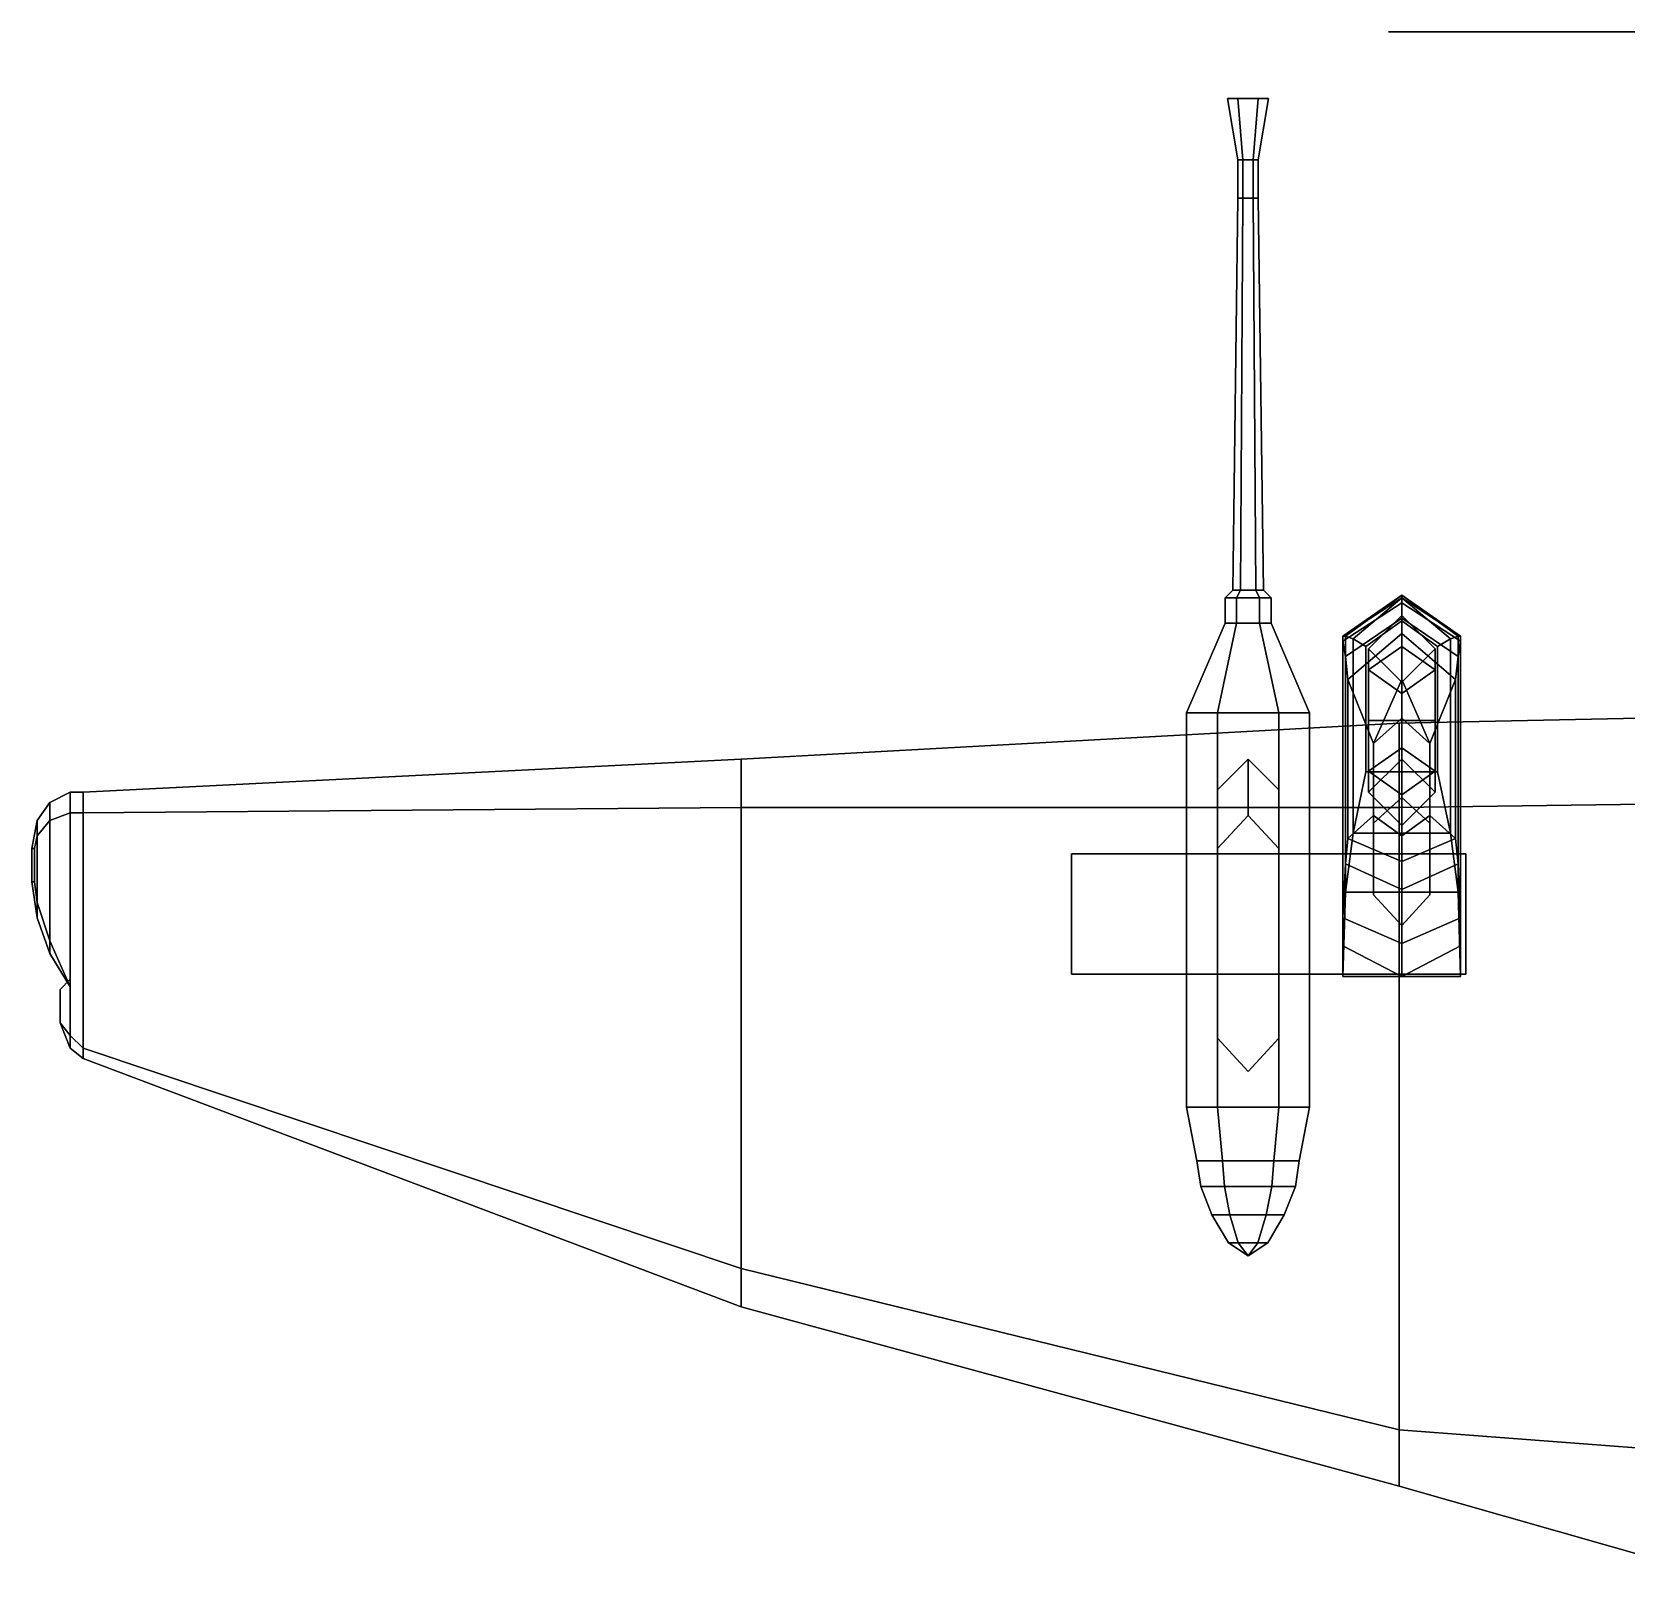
# Model space of a CAD drawing. Header units: millimetres. Extents: x -6.8 to 6.8, y -5.7 to 7.9.
# Drawn here: x -6.78 to -0.55, y -0.95 to 5.14 of the extents above; entities that cross this region are included whole.
import ezdxf

# ---------------------------------------------------------------- set-up
doc = ezdxf.new("R2010")
doc.units = ezdxf.units.MM
for name, color, linetype in [('gun', 1, 'Continuous'), ('propeller', 1, 'Continuous'), ('wheels', 2, 'Continuous'), ('wing1', 5, 'Continuous')]:
    doc.layers.add(name, color=color, linetype=linetype)

msp = doc.modelspace()

# ---------------------------------------------------------------- linework, layer by layer
at = {"layer": 'gun'}
for points in [[(-2.07, 4.64, 1.08), (-2.05, 4.64, 1.1146), (-2.07, 4.88, 1.1493), (-2.11, 4.88, 1.08)], [(-2.05, 4.64, 1.0454), (-2.07, 4.64, 1.08), (-2.11, 4.88, 1.08), (-2.07, 4.88, 1.0107)], [(-2.07, 4.88, 1.1493), (-1.99, 4.88, 1.1493), (-1.95, 4.88, 1.08), (-2.11, 4.88, 1.08)], [(-2.11, 4.88, 1.08), (-1.95, 4.88, 1.08), (-1.99, 4.88, 1.0107), (-2.07, 4.88, 1.0107)], [(-2.05, 4.64, 1.1146), (-2.01, 4.64, 1.1146), (-1.99, 4.88, 1.1493), (-2.07, 4.88, 1.1493)], [(-2.01, 4.64, 1.0454), (-2.05, 4.64, 1.0454), (-2.07, 4.88, 1.0107), (-1.99, 4.88, 1.0107)], [(-2.01, 4.64, 1.1146), (-1.99, 4.64, 1.08), (-1.95, 4.88, 1.08), (-1.99, 4.88, 1.1493)], [(-1.99, 4.64, 1.08), (-2.01, 4.64, 1.0454), (-1.99, 4.88, 1.0107), (-1.95, 4.88, 1.08)], [(-2.07, 4.49, 1.08), (-2.05, 4.49, 1.1146), (-2.05, 4.64, 1.1146), (-2.07, 4.64, 1.08)], [(-2.05, 4.49, 1.0454), (-2.07, 4.49, 1.08), (-2.07, 4.64, 1.08), (-2.05, 4.64, 1.0454)], [(-2.05, 4.49, 1.1146), (-2.01, 4.49, 1.1146), (-2.01, 4.64, 1.1146), (-2.05, 4.64, 1.1146)], [(-2.01, 4.49, 1.0454), (-2.05, 4.49, 1.0454), (-2.05, 4.64, 1.0454), (-2.01, 4.64, 1.0454)], [(-2.01, 4.49, 1.1146), (-1.99, 4.49, 1.08), (-1.99, 4.64, 1.08), (-2.01, 4.64, 1.1146)], [(-1.99, 4.49, 1.08), (-2.01, 4.49, 1.0454), (-2.01, 4.64, 1.0454), (-1.99, 4.64, 1.08)], [(-2.09, 2.96, 1.08), (-2.06, 2.96, 1.132), (-2.05, 4.49, 1.1146), (-2.07, 4.49, 1.08)], [(-2.06, 2.96, 1.028), (-2.09, 2.96, 1.08), (-2.07, 4.49, 1.08), (-2.05, 4.49, 1.0454)], [(-2.06, 2.96, 1.132), (-2, 2.96, 1.132), (-2.01, 4.49, 1.1146), (-2.05, 4.49, 1.1146)], [(-2, 2.96, 1.028), (-2.06, 2.96, 1.028), (-2.05, 4.49, 1.0454), (-2.01, 4.49, 1.0454)], [(-2, 2.96, 1.132), (-1.97, 2.96, 1.08), (-1.99, 4.49, 1.08), (-2.01, 4.49, 1.1146)], [(-1.97, 2.96, 1.08), (-2, 2.96, 1.028), (-2.01, 4.49, 1.0454), (-1.99, 4.49, 1.08)]]:
    msp.add_3dface(points, dxfattribs=at)
at = {"layer": 'propeller'}
for points in [[(-1.4822, 5.14, 3.1427), (-1.427, 5.14, 3.0184), (-1.327, 5.14, 3.1916), (-1.4422, 5.14, 3.212)], [(-1.427, 5.14, 3.0184), (-1.2911, 5.14, 2.8938), (-1.1561, 5.14, 3.1276), (-1.327, 5.14, 3.1916)], [(-1.2911, 5.14, 2.8938), (-1.1156, 5.14, 2.7578), (-0.9606, 5.14, 3.0262), (-1.1561, 5.14, 3.1276)], [(-1.1156, 5.14, 2.7578), (-0.7865, 5.14, 2.5678), (-0.6315, 5.14, 2.8362), (-0.9606, 5.14, 3.0262)], [(-0.7865, 5.14, 2.5678), (-0.4757, 5.14, 2.4461), (-0.3607, 5.14, 2.6453), (-0.6315, 5.14, 2.8362)]]:
    msp.add_3dface(points, dxfattribs=at)
at = {"layer": 'wheels'}
for points in [[(-1.56, 2.73, 0.41), (-1.43, 2.86, 0.41), (-1.43, 2.7399, 0.1201), (-1.56, 2.648, 0.212)], [(-1.56, 2.648, 0.608), (-1.43, 2.7399, 0.6999), (-1.43, 2.86, 0.41), (-1.56, 2.73, 0.41)], [(-1.43, 2.86, 0.41), (-1.3, 2.73, 0.41), (-1.3, 2.648, 0.212), (-1.43, 2.7399, 0.1201)], [(-1.43, 2.7399, 0.6999), (-1.3, 2.648, 0.608), (-1.3, 2.73, 0.41), (-1.43, 2.86, 0.41)], [(-1.56, 2.648, 0.212), (-1.43, 2.7399, 0.1201), (-1.43, 2.45), (-1.56, 2.45, 0.13)], [(-1.56, 2.45, 0.69), (-1.43, 2.45, 0.82), (-1.43, 2.7399, 0.6999), (-1.56, 2.648, 0.608)], [(-1.43, 2.7399, 0.1201), (-1.3, 2.648, 0.212), (-1.3, 2.45, 0.13), (-1.43, 2.45)], [(-1.43, 2.45, 0.82), (-1.3, 2.45, 0.69), (-1.3, 2.648, 0.608), (-1.43, 2.7399, 0.6999)], [(-1.43, 2.6, 0.41), (-1.56, 2.73, 0.41), (-1.56, 2.648, 0.212), (-1.43, 2.5561, 0.3039)], [(-1.43, 2.5561, 0.5161), (-1.56, 2.648, 0.608), (-1.56, 2.73, 0.41), (-1.43, 2.6, 0.41)], [(-1.3, 2.73, 0.41), (-1.43, 2.6, 0.41), (-1.43, 2.5561, 0.3039), (-1.3, 2.648, 0.212)], [(-1.3, 2.648, 0.608), (-1.43, 2.5561, 0.5161), (-1.43, 2.6, 0.41), (-1.3, 2.73, 0.41)], [(-1.43, 2.5561, 0.3039), (-1.56, 2.648, 0.212), (-1.56, 2.45, 0.13), (-1.43, 2.45, 0.26)], [(-1.43, 2.45, 0.56), (-1.56, 2.45, 0.69), (-1.56, 2.648, 0.608), (-1.43, 2.5561, 0.5161)], [(-1.3, 2.648, 0.212), (-1.43, 2.5561, 0.3039), (-1.43, 2.45, 0.26), (-1.3, 2.45, 0.13)], [(-1.3, 2.45, 0.69), (-1.43, 2.45, 0.56), (-1.43, 2.5561, 0.5161), (-1.3, 2.648, 0.608)], [(-1.43, 2.45, 0.26), (-1.56, 2.45, 0.13), (-1.56, 2.252, 0.212), (-1.43, 2.3439, 0.3039)], [(-1.56, 2.45, 0.13), (-1.43, 2.45), (-1.43, 2.1601, 0.1201), (-1.56, 2.252, 0.212)], [(-1.43, 2.3439, 0.5161), (-1.56, 2.252, 0.608), (-1.56, 2.45, 0.69), (-1.43, 2.45, 0.56)], [(-1.56, 2.252, 0.608), (-1.43, 2.1601, 0.6999), (-1.43, 2.45, 0.82), (-1.56, 2.45, 0.69)], [(-1.3, 2.45, 0.13), (-1.43, 2.45, 0.26), (-1.43, 2.3439, 0.3039), (-1.3, 2.252, 0.212)], [(-1.43, 2.45), (-1.3, 2.45, 0.13), (-1.3, 2.252, 0.212), (-1.43, 2.1601, 0.1201)], [(-1.3, 2.252, 0.608), (-1.43, 2.3439, 0.5161), (-1.43, 2.45, 0.56), (-1.3, 2.45, 0.69)], [(-1.43, 2.1601, 0.6999), (-1.3, 2.252, 0.608), (-1.3, 2.45, 0.69), (-1.43, 2.45, 0.82)], [(-1.43, 2.3439, 0.3039), (-1.56, 2.252, 0.212), (-1.56, 2.17, 0.41), (-1.43, 2.3, 0.41)], [(-1.43, 2.3, 0.41), (-1.56, 2.17, 0.41), (-1.56, 2.252, 0.608), (-1.43, 2.3439, 0.5161)], [(-1.3, 2.252, 0.212), (-1.43, 2.3439, 0.3039), (-1.43, 2.3, 0.41), (-1.3, 2.17, 0.41)], [(-1.3, 2.17, 0.41), (-1.43, 2.3, 0.41), (-1.43, 2.3439, 0.5161), (-1.3, 2.252, 0.608)], [(-1.56, 2.252, 0.212), (-1.43, 2.1601, 0.1201), (-1.43, 2.04, 0.41), (-1.56, 2.17, 0.41)], [(-1.56, 2.17, 0.41), (-1.43, 2.04, 0.41), (-1.43, 2.1601, 0.6999), (-1.56, 2.252, 0.608)], [(-1.43, 2.1601, 0.1201), (-1.3, 2.252, 0.212), (-1.3, 2.17, 0.41), (-1.43, 2.04, 0.41)], [(-1.43, 2.04, 0.41), (-1.3, 2.17, 0.41), (-1.3, 2.252, 0.608), (-1.43, 2.1601, 0.6999)]]:
    msp.add_3dface(points, dxfattribs=at)
at = {"layer": 'wing1'}
for points in [[(-2.12, 2.93, 1.08), (-2.075, 2.93, 1.1579), (-2.06, 2.96, 1.132), (-2.09, 2.96, 1.08)], [(-2.075, 2.93, 1.0021), (-2.12, 2.93, 1.08), (-2.09, 2.96, 1.08), (-2.06, 2.96, 1.028)], [(-2.12, 2.83, 1.08), (-2.075, 2.83, 1.1579), (-2.075, 2.93, 1.1579), (-2.12, 2.93, 1.08)], [(-2.075, 2.83, 1.0021), (-2.12, 2.83, 1.08), (-2.12, 2.93, 1.08), (-2.075, 2.93, 1.0021)], [(-2.075, 2.93, 1.1579), (-1.985, 2.93, 1.1579), (-2, 2.96, 1.132), (-2.06, 2.96, 1.132)], [(-1.985, 2.93, 1.0021), (-2.075, 2.93, 1.0021), (-2.06, 2.96, 1.028), (-2, 2.96, 1.028)], [(-2.075, 2.83, 1.1579), (-1.985, 2.83, 1.1579), (-1.985, 2.93, 1.1579), (-2.075, 2.93, 1.1579)], [(-1.985, 2.83, 1.0021), (-2.075, 2.83, 1.0021), (-2.075, 2.93, 1.0021), (-1.985, 2.93, 1.0021)], [(-1.985, 2.93, 1.1579), (-1.94, 2.93, 1.08), (-1.97, 2.96, 1.08), (-2, 2.96, 1.132)], [(-1.94, 2.93, 1.08), (-1.985, 2.93, 1.0021), (-2, 2.96, 1.028), (-1.97, 2.96, 1.08)], [(-1.985, 2.83, 1.1579), (-1.94, 2.83, 1.08), (-1.94, 2.93, 1.08), (-1.985, 2.93, 1.1579)], [(-1.94, 2.83, 1.08), (-1.985, 2.83, 1.0021), (-1.985, 2.93, 1.0021), (-1.94, 2.93, 1.08)], [(-1.43, 2.94, 0.53), (-1.43, 2.94, 0.43), (-1.65, 2.78, 0.43), (-1.66, 2.78, 0.53)], [(-1.43, 2.93, 0.57), (-1.43, 2.94, 0.53), (-1.66, 2.78, 0.53), (-1.66, 2.78, 0.57)], [(-1.43, 2.91, 0.64), (-1.43, 2.93, 0.57), (-1.66, 2.78, 0.57), (-1.66, 2.76, 0.64)], [(-1.43, 2.94, 0.43), (-1.43, 2.93, 0.37), (-1.62, 2.77, 0.37), (-1.65, 2.78, 0.43)], [(-1.43, 2.93, 0.37), (-1.43, 2.84, 0.3), (-1.57, 2.74, 0.3), (-1.62, 2.77, 0.37)], [(-1.2, 2.78, 0.57), (-1.2, 2.78, 0.53), (-1.43, 2.94, 0.53), (-1.43, 2.93, 0.57)], [(-1.2, 2.78, 0.53), (-1.21, 2.78, 0.43), (-1.43, 2.94, 0.43), (-1.43, 2.94, 0.53)], [(-1.21, 2.78, 0.43), (-1.24, 2.77, 0.37), (-1.43, 2.93, 0.37), (-1.43, 2.94, 0.43)], [(-1.2, 2.76, 0.64), (-1.2, 2.78, 0.57), (-1.43, 2.93, 0.57), (-1.43, 2.91, 0.64)], [(-1.24, 2.77, 0.37), (-1.29, 2.74, 0.3), (-1.43, 2.84, 0.3), (-1.43, 2.93, 0.37)], [(-1.43, 2.85, 0.74), (-1.43, 2.91, 0.64), (-1.66, 2.76, 0.64), (-1.65, 2.7, 0.74)], [(-1.21, 2.7, 0.74), (-1.2, 2.76, 0.64), (-1.43, 2.91, 0.64), (-1.43, 2.85, 0.74)], [(-2.27, 2.48, 1.08), (-2.15, 2.48, 1.2878), (-2.075, 2.83, 1.1579), (-2.12, 2.83, 1.08)], [(-2.15, 2.48, 0.8722), (-2.27, 2.48, 1.08), (-2.12, 2.83, 1.08), (-2.075, 2.83, 1.0021)], [(-2.15, 2.48, 1.2878), (-1.91, 2.48, 1.2878), (-1.985, 2.83, 1.1579), (-2.075, 2.83, 1.1579)], [(-1.91, 2.48, 0.8722), (-2.15, 2.48, 0.8722), (-2.075, 2.83, 1.0021), (-1.985, 2.83, 1.0021)], [(-1.91, 2.48, 1.2878), (-1.79, 2.48, 1.08), (-1.94, 2.83, 1.08), (-1.985, 2.83, 1.1579)], [(-1.79, 2.48, 1.08), (-1.91, 2.48, 0.8722), (-1.985, 2.83, 1.0021), (-1.94, 2.83, 1.08)], [(-1.43, 2.79, 0.79), (-1.43, 2.85, 0.74), (-1.65, 2.7, 0.74), (-1.64, 2.61, 0.79)], [(-1.57, 2.25, 0.3), (-1.57, 2.74, 0.3), (-1.43, 2.84, 0.3), (-1.43, 2.25, 0.3)], [(-1.22, 2.61, 0.79), (-1.21, 2.7, 0.74), (-1.43, 2.85, 0.74), (-1.43, 2.79, 0.79)], [(-1.43, 2.25, 0.3), (-1.43, 2.84, 0.3), (-1.29, 2.74, 0.3), (-1.29, 2.25, 0.3)], [(-1.66, 2.78, 0.53), (-1.65, 2.78, 0.43), (-1.65, 1.78, 0.43), (-1.66, 1.45, 0.53)], [(-1.66, 2.78, 0.57), (-1.66, 2.78, 0.53), (-1.66, 1.45, 0.53), (-1.66, 1.57, 0.57)], [(-1.66, 2.76, 0.64), (-1.66, 2.78, 0.57), (-1.66, 1.57, 0.57), (-1.66, 1.68, 0.64)], [(-1.65, 2.7, 0.74), (-1.66, 2.76, 0.64), (-1.66, 1.68, 0.64), (-1.65, 1.89, 0.74)], [(-1.65, 2.78, 0.43), (-1.62, 2.77, 0.37), (-1.62, 2.01, 0.37), (-1.65, 1.78, 0.43)], [(-1.43, 2.61, 0.88), (-1.43, 2.79, 0.79), (-1.64, 2.61, 0.79), (-1.54, 2.36, 0.88)], [(-1.62, 2.77, 0.37), (-1.57, 2.74, 0.3), (-1.57, 2.25, 0.3), (-1.62, 2.01, 0.37)], [(-1.32, 2.36, 0.88), (-1.22, 2.61, 0.79), (-1.43, 2.79, 0.79), (-1.43, 2.61, 0.88)], [(-1.29, 2.25, 0.3), (-1.29, 2.74, 0.3), (-1.24, 2.77, 0.37), (-1.24, 2.01, 0.37)], [(-1.24, 2.01, 0.37), (-1.24, 2.77, 0.37), (-1.21, 2.78, 0.43), (-1.21, 1.78, 0.43)], [(-1.21, 1.78, 0.43), (-1.21, 2.78, 0.43), (-1.2, 2.78, 0.53), (-1.2, 1.45, 0.53)], [(-1.2, 1.68, 0.64), (-1.2, 2.76, 0.64), (-1.21, 2.7, 0.74), (-1.21, 1.89, 0.74)], [(-1.2, 1.57, 0.57), (-1.2, 2.78, 0.57), (-1.2, 2.76, 0.64), (-1.2, 1.68, 0.64)], [(-1.2, 1.45, 0.53), (-1.2, 2.78, 0.53), (-1.2, 2.78, 0.57), (-1.2, 1.57, 0.57)], [(-1.64, 2.61, 0.79), (-1.65, 2.7, 0.74), (-1.65, 1.89, 0.74), (-1.64, 1.99, 0.79)], [(-1.21, 1.89, 0.74), (-1.21, 2.7, 0.74), (-1.22, 2.61, 0.79), (-1.22, 1.99, 0.79)], [(-1.54, 2.36, 0.88), (-1.64, 2.61, 0.79), (-1.64, 1.99, 0.79), (-1.54, 2.08, 0.88)], [(-1.43, 2, 0.88), (-1.43, 2.61, 0.88), (-1.54, 2.36, 0.88), (-1.54, 2.08, 0.88)], [(-1.32, 2.08, 0.88), (-1.32, 2.36, 0.88), (-1.43, 2.61, 0.88), (-1.43, 2, 0.88)], [(-1.22, 1.99, 0.79), (-1.22, 2.61, 0.79), (-1.32, 2.36, 0.88), (-1.32, 2.08, 0.88)], [(-4.01, 2.11, 2.34), (-1.44, 2.11, 2.07), (-1.44, 2.44, 1.89), (-4.01, 2.3, 2.22)], [(-4.01, 2.3, 2.22), (-1.44, 2.44, 1.89), (-1.44, 2.11, 1.66), (-4.01, 2.11, 2.08)], [(-2.27, 0.94, 1.08), (-2.15, 0.94, 1.2878), (-2.15, 2.48, 1.2878), (-2.27, 2.48, 1.08)], [(-2.15, 0.94, 0.8722), (-2.27, 0.94, 1.08), (-2.27, 2.48, 1.08), (-2.15, 2.48, 0.8722)], [(-2.15, 0.94, 1.2878), (-1.91, 0.94, 1.2878), (-1.91, 2.48, 1.2878), (-2.15, 2.48, 1.2878)], [(-1.91, 0.94, 0.8722), (-2.15, 0.94, 0.8722), (-2.15, 2.48, 0.8722), (-1.91, 2.48, 0.8722)], [(-1.91, 0.94, 1.2878), (-1.79, 0.94, 1.08), (-1.79, 2.48, 1.08), (-1.91, 2.48, 1.2878)], [(-1.79, 0.94, 1.08), (-1.91, 0.94, 0.8722), (-1.91, 2.48, 0.8722), (-1.79, 2.48, 1.08)], [(-1.43, 2.15, 1.82), (-1.43, 2.46, 0.88), (-1.54, 2.36, 0.88), (-1.54, 2.05, 1.82)], [(-1.44, 2.11, 2.07), (0, 2.13, 2.45), (0, 2.47, 2.06), (-1.44, 2.44, 1.89)], [(-1.44, 2.44, 1.89), (0, 2.47, 2.06), (0, 2.13, 1.84), (-1.44, 2.11, 1.66)], [(-1.32, 2.05, 1.82), (-1.32, 2.36, 0.88), (-1.43, 2.46, 0.88), (-1.43, 2.15, 1.82)], [(-1.54, 2.05, 1.82), (-1.54, 2.36, 0.88), (-1.54, 2.08, 0.88), (-1.54, 1.77, 1.82)], [(-1.32, 2.08, 0.88), (-1.32, 2.36, 0.88), (-1.32, 2.05, 1.82), (-1.32, 1.77, 1.82)], [(-6.58, 2.09, 2.58), (-4.01, 2.11, 2.34), (-4.01, 2.3, 2.22), (-6.58, 2.17, 2.53)], [(-6.58, 2.17, 2.53), (-4.01, 2.3, 2.22), (-4.01, 2.11, 2.08), (-6.58, 2.09, 2.47)], [(-2.03, 2.08, 1.76), (-2.03, 2.3, 1.28), (-2.15, 2.18, 1.28), (-2.15, 1.95, 1.78)], [(-1.91, 1.95, 1.74), (-1.91, 2.18, 1.28), (-2.03, 2.3, 1.28), (-2.03, 2.08, 1.76)], [(-1.62, 2.01, 0.37), (-1.57, 2.25, 0.3), (-1.43, 2.25, 0.3), (-1.43, 2.01, 0.37)], [(-1.43, 2.01, 0.37), (-1.43, 2.25, 0.3), (-1.29, 2.25, 0.3), (-1.24, 2.01, 0.37)], [(-2.15, 2.18, 1.28), (-2.15, 1.21, 1.28), (-2.15, 1.21, 1.78), (-2.15, 1.95, 1.78)], [(-1.91, 1.21, 1.74), (-1.91, 1.21, 1.28), (-1.91, 2.18, 1.28), (-1.91, 1.95, 1.74)], [(-6.76, 2, 2.59), (-6.71, 2.06, 2.59), (-6.71, 2.13, 2.54), (-6.76, 2.06, 2.55)], [(-6.76, 2.06, 2.55), (-6.71, 2.13, 2.54), (-6.71, 2.06, 2.5), (-6.76, 2, 2.52)], [(-6.71, 2.06, 2.59), (-6.63, 2.09, 2.59), (-6.63, 2.17, 2.53), (-6.71, 2.13, 2.54)], [(-6.71, 2.13, 2.54), (-6.63, 2.17, 2.53), (-6.63, 2.09, 2.48), (-6.71, 2.06, 2.5)], [(-6.63, 2.09, 2.59), (-6.58, 2.09, 2.58), (-6.58, 2.17, 2.53), (-6.63, 2.17, 2.53)], [(-6.63, 2.17, 2.53), (-6.58, 2.17, 2.53), (-6.58, 2.09, 2.47), (-6.63, 2.09, 2.48)], [(0, -0.43, 2.45), (0, 2.13, 2.45), (-1.44, 2.11, 2.07), (-1.44, -0.32, 2.07)], [(-1.44, 2.11, 1.66), (0, 2.13, 1.84), (0, -0.43, 1.84), (-1.44, -0.32, 1.66)], [(-6.77, 1.95, 2.58), (-6.76, 2, 2.59), (-6.76, 2.06, 2.55), (-6.78, 1.95, 2.55)], [(-6.78, 1.95, 2.55), (-6.76, 2.06, 2.55), (-6.76, 2, 2.52), (-6.77, 1.95, 2.53)], [(-6.71, 1.59, 2.59), (-6.71, 2.06, 2.59), (-6.76, 2, 2.59), (-6.76, 1.74, 2.59)], [(-6.76, 2, 2.52), (-6.71, 2.06, 2.5), (-6.71, 1.59, 2.5), (-6.76, 1.74, 2.52)], [(-6.63, 1.41, 2.59), (-6.63, 2.09, 2.59), (-6.71, 2.06, 2.59), (-6.71, 1.59, 2.59)], [(-6.71, 2.06, 2.5), (-6.63, 2.09, 2.48), (-6.63, 1.41, 2.48), (-6.71, 1.59, 2.5)], [(-6.58, 1.17, 2.58), (-6.58, 2.09, 2.58), (-6.63, 2.09, 2.59), (-6.63, 1.22, 2.59)], [(-6.63, 2.09, 2.48), (-6.58, 2.09, 2.47), (-6.58, 1.17, 2.47), (-6.63, 1.22, 2.48)], [(-4.01, 0.31, 2.34), (-4.01, 2.11, 2.34), (-6.58, 2.09, 2.58), (-6.58, 1.17, 2.58)], [(-6.58, 2.09, 2.47), (-4.01, 2.11, 2.08), (-4.01, 0.31, 2.08), (-6.58, 1.17, 2.47)], [(-1.44, -0.32, 2.07), (-1.44, 2.11, 2.07), (-4.01, 2.11, 2.34), (-4.01, 0.31, 2.34)], [(-4.01, 2.11, 2.08), (-1.44, 2.11, 1.66), (-1.44, -0.32, 1.66), (-4.01, 0.31, 2.08)], [(-1.54, 2.08, 0.88), (-1.64, 1.99, 0.79), (-1.43, 1.9, 0.79), (-1.43, 2, 0.88)], [(-1.54, 1.77, 1.82), (-1.54, 2.08, 0.88), (-1.43, 2, 0.88), (-1.43, 1.65, 1.82)], [(-1.43, 1.65, 1.82), (-1.43, 2, 0.88), (-1.32, 2.08, 0.88), (-1.32, 1.77, 1.82)], [(-1.43, 2, 0.88), (-1.43, 1.9, 0.79), (-1.22, 1.99, 0.79), (-1.32, 2.08, 0.88)], [(-6.76, 1.74, 2.59), (-6.76, 2, 2.59), (-6.77, 1.95, 2.58), (-6.77, 1.82, 2.58)], [(-6.77, 1.95, 2.53), (-6.76, 2, 2.52), (-6.76, 1.74, 2.52), (-6.77, 1.82, 2.53)], [(-1.65, 1.78, 0.43), (-1.62, 2.01, 0.37), (-1.43, 2.01, 0.37), (-1.43, 1.78, 0.43)], [(-1.43, 1.78, 0.43), (-1.43, 2.01, 0.37), (-1.24, 2.01, 0.37), (-1.21, 1.78, 0.43)], [(-6.77, 1.82, 2.58), (-6.77, 1.95, 2.58), (-6.78, 1.95, 2.55), (-6.78, 1.82, 2.55)], [(-6.78, 1.82, 2.55), (-6.78, 1.95, 2.55), (-6.77, 1.95, 2.53), (-6.77, 1.82, 2.53)], [(-1.64, 1.99, 0.79), (-1.65, 1.89, 0.74), (-1.43, 1.79, 0.74), (-1.43, 1.9, 0.79)], [(-1.43, 1.9, 0.79), (-1.43, 1.79, 0.74), (-1.21, 1.89, 0.74), (-1.22, 1.99, 0.79)], [(-2.72, 1.93, 1.05), (-2.72, 1.93, 0.91), (-2.72, 1.46, 0.91), (-2.72, 1.46, 1.05)], [(-1.18, 1.93, 1.05), (-1.18, 1.93, 0.91), (-2.72, 1.93, 0.91), (-2.72, 1.93, 1.05)], [(-1.18, 1.46, 1.05), (-1.18, 1.93, 1.05), (-2.72, 1.93, 1.05), (-2.72, 1.46, 1.05)], [(-2.72, 1.46, 0.91), (-2.72, 1.93, 0.91), (-1.18, 1.93, 0.91), (-1.18, 1.46, 0.91)], [(-1.65, 1.89, 0.74), (-1.66, 1.68, 0.64), (-1.43, 1.58, 0.64), (-1.43, 1.79, 0.74)], [(-1.43, 1.79, 0.74), (-1.43, 1.58, 0.64), (-1.2, 1.68, 0.64), (-1.21, 1.89, 0.74)], [(-1.18, 1.46, 0.91), (-1.18, 1.93, 0.91), (-1.18, 1.93, 1.05), (-1.18, 1.46, 1.05)], [(-6.78, 1.82, 2.55), (-6.76, 1.68, 2.55), (-6.76, 1.74, 2.59), (-6.77, 1.82, 2.58)], [(-6.77, 1.82, 2.53), (-6.76, 1.74, 2.52), (-6.76, 1.68, 2.55), (-6.78, 1.82, 2.55)], [(-1.66, 1.45, 0.53), (-1.65, 1.78, 0.43), (-1.43, 1.78, 0.43), (-1.43, 1.45, 0.53)], [(-1.43, 1.45, 0.53), (-1.43, 1.78, 0.43), (-1.21, 1.78, 0.43), (-1.2, 1.45, 0.53)], [(-6.76, 1.68, 2.55), (-6.71, 1.54, 2.54), (-6.71, 1.59, 2.59), (-6.76, 1.74, 2.59)], [(-6.76, 1.74, 2.52), (-6.71, 1.59, 2.5), (-6.71, 1.54, 2.54), (-6.76, 1.68, 2.55)], [(-1.66, 1.68, 0.64), (-1.66, 1.57, 0.57), (-1.43, 1.45, 0.57), (-1.43, 1.58, 0.64)], [(-1.43, 1.58, 0.64), (-1.43, 1.45, 0.57), (-1.2, 1.57, 0.57), (-1.2, 1.68, 0.64)], [(-6.71, 1.54, 2.54), (-6.63, 1.41, 2.53), (-6.63, 1.41, 2.59), (-6.71, 1.59, 2.59)], [(-6.71, 1.59, 2.5), (-6.63, 1.41, 2.48), (-6.63, 1.41, 2.53), (-6.71, 1.54, 2.54)], [(-1.66, 1.57, 0.57), (-1.66, 1.45, 0.53), (-1.43, 1.45, 0.53), (-1.43, 1.45, 0.57)], [(-1.43, 1.45, 0.57), (-1.43, 1.45, 0.53), (-1.2, 1.45, 0.53), (-1.2, 1.57, 0.57)], [(-6.63, 1.22, 2.59), (-6.63, 1.44, 2.59), (-6.67, 1.4, 2.59), (-6.67, 1.27, 2.59)], [(-6.67, 1.4, 2.59), (-6.63, 1.44, 2.59), (-6.63, 1.44, 2.53), (-6.67, 1.4, 2.54)], [(-6.67, 1.4, 2.54), (-6.63, 1.44, 2.53), (-6.63, 1.44, 2.48), (-6.67, 1.4, 2.49)], [(-6.67, 1.4, 2.49), (-6.63, 1.44, 2.48), (-6.63, 1.22, 2.48), (-6.67, 1.27, 2.49)], [(-2.72, 1.46, 1.05), (-2.72, 1.46, 0.91), (-1.18, 1.46, 0.91), (-1.18, 1.46, 1.05)], [(-6.67, 1.27, 2.59), (-6.67, 1.4, 2.59), (-6.67, 1.4, 2.54), (-6.67, 1.27, 2.54)], [(-6.67, 1.27, 2.54), (-6.67, 1.4, 2.54), (-6.67, 1.4, 2.49), (-6.67, 1.27, 2.49)], [(-6.67, 1.27, 2.54), (-6.63, 1.17, 2.53), (-6.63, 1.22, 2.59), (-6.67, 1.27, 2.59)], [(-6.67, 1.27, 2.49), (-6.63, 1.22, 2.48), (-6.63, 1.17, 2.53), (-6.67, 1.27, 2.54)], [(-6.63, 1.17, 2.53), (-6.58, 1.13, 2.53), (-6.58, 1.17, 2.58), (-6.63, 1.22, 2.59)], [(-6.63, 1.22, 2.48), (-6.58, 1.17, 2.47), (-6.58, 1.13, 2.53), (-6.63, 1.17, 2.53)], [(-2.15, 1.21, 1.78), (-2.15, 1.21, 1.28), (-2.03, 1.08, 1.28), (-2.03, 1.08, 1.76)], [(-2.03, 1.08, 1.76), (-2.03, 1.08, 1.28), (-1.91, 1.21, 1.28), (-1.91, 1.21, 1.74)], [(-6.58, 1.13, 2.53), (-4.01, 0.16, 2.22), (-4.01, 0.31, 2.34), (-6.58, 1.17, 2.58)], [(-6.58, 1.17, 2.47), (-4.01, 0.31, 2.08), (-4.01, 0.16, 2.22), (-6.58, 1.13, 2.53)], [(-2.27, 0.94, 1.08), (-2.15, 0.94, 0.8722), (-2.13, 0.73, 0.9068), (-2.23, 0.73, 1.08)], [(-2.15, 0.94, 1.2878), (-2.27, 0.94, 1.08), (-2.23, 0.73, 1.08), (-2.13, 0.73, 1.2532)], [(-2.15, 0.94, 0.8722), (-1.91, 0.94, 0.8722), (-1.93, 0.73, 0.9068), (-2.13, 0.73, 0.9068)], [(-1.91, 0.94, 1.2878), (-2.15, 0.94, 1.2878), (-2.13, 0.73, 1.2532), (-1.93, 0.73, 1.2532)], [(-1.91, 0.94, 0.8722), (-1.79, 0.94, 1.08), (-1.83, 0.73, 1.08), (-1.93, 0.73, 0.9068)], [(-1.79, 0.94, 1.08), (-1.91, 0.94, 1.2878), (-1.93, 0.73, 1.2532), (-1.83, 0.73, 1.08)], [(-2.1224, 0.63, 1.24), (-2.13, 0.73, 1.2532), (-2.23, 0.73, 1.08), (-2.2148, 0.63, 1.08)], [(-2.2148, 0.63, 1.08), (-2.23, 0.73, 1.08), (-2.13, 0.73, 0.9068), (-2.1224, 0.63, 0.92)], [(-1.9376, 0.63, 1.24), (-1.93, 0.73, 1.2532), (-2.13, 0.73, 1.2532), (-2.1224, 0.63, 1.24)], [(-2.1224, 0.63, 0.92), (-2.13, 0.73, 0.9068), (-1.93, 0.73, 0.9068), (-1.9376, 0.63, 0.92)], [(-1.8452, 0.63, 1.08), (-1.83, 0.73, 1.08), (-1.93, 0.73, 1.2532), (-1.9376, 0.63, 1.24)], [(-1.9376, 0.63, 0.92), (-1.93, 0.73, 0.9068), (-1.83, 0.73, 1.08), (-1.8452, 0.63, 1.08)], [(-2.1007, 0.52, 1.2025), (-2.1224, 0.63, 1.24), (-2.2148, 0.63, 1.08), (-2.1714, 0.52, 1.08)], [(-2.1714, 0.52, 1.08), (-2.2148, 0.63, 1.08), (-2.1224, 0.63, 0.92), (-2.1007, 0.52, 0.9575)], [(-1.9593, 0.52, 1.2025), (-1.9376, 0.63, 1.24), (-2.1224, 0.63, 1.24), (-2.1007, 0.52, 1.2025)], [(-2.1007, 0.52, 0.9575), (-2.1224, 0.63, 0.92), (-1.9376, 0.63, 0.92), (-1.9593, 0.52, 0.9575)], [(-1.8886, 0.52, 1.08), (-1.8452, 0.63, 1.08), (-1.9376, 0.63, 1.24), (-1.9593, 0.52, 1.2025)], [(-1.9593, 0.52, 0.9575), (-1.9376, 0.63, 0.92), (-1.8452, 0.63, 1.08), (-1.8886, 0.52, 1.08)], [(-2.0683, 0.41, 1.1463), (-2.1007, 0.52, 1.2025), (-2.1714, 0.52, 1.08), (-2.1065, 0.41, 1.08)], [(-2.1065, 0.41, 1.08), (-2.1714, 0.52, 1.08), (-2.1007, 0.52, 0.9575), (-2.0683, 0.41, 1.0137)], [(-1.9917, 0.41, 1.1463), (-1.9593, 0.52, 1.2025), (-2.1007, 0.52, 1.2025), (-2.0683, 0.41, 1.1463)], [(-2.0683, 0.41, 1.0137), (-2.1007, 0.52, 0.9575), (-1.9593, 0.52, 0.9575), (-1.9917, 0.41, 1.0137)], [(-1.9535, 0.41, 1.08), (-1.8886, 0.52, 1.08), (-1.9593, 0.52, 1.2025), (-1.9917, 0.41, 1.1463)], [(-1.9917, 0.41, 1.0137), (-1.9593, 0.52, 0.9575), (-1.8886, 0.52, 1.08), (-1.9535, 0.41, 1.08)], [(-2.03, 0.36, 1.08), (-2.0683, 0.41, 1.1463), (-2.1065, 0.41, 1.08), (-2.03, 0.36, 1.08)], [(-2.03, 0.36, 1.08), (-2.1065, 0.41, 1.08), (-2.0683, 0.41, 1.0137), (-2.03, 0.36, 1.08)], [(-2.03, 0.36, 1.08), (-1.9917, 0.41, 1.1463), (-2.0683, 0.41, 1.1463), (-2.03, 0.36, 1.08)], [(-2.03, 0.36, 1.08), (-2.0683, 0.41, 1.0137), (-1.9917, 0.41, 1.0137), (-2.03, 0.36, 1.08)], [(-2.03, 0.36, 1.08), (-1.9535, 0.41, 1.08), (-1.9917, 0.41, 1.1463), (-2.03, 0.36, 1.08)], [(-2.03, 0.36, 1.08), (-1.9917, 0.41, 1.0137), (-1.9535, 0.41, 1.08), (-2.03, 0.36, 1.08)], [(-4.01, 0.16, 2.22), (-1.44, -0.54, 1.89), (-1.44, -0.32, 2.07), (-4.01, 0.31, 2.34)], [(-4.01, 0.31, 2.08), (-1.44, -0.32, 1.66), (-1.44, -0.54, 1.89), (-4.01, 0.16, 2.22)], [(-1.44, -0.54, 1.89), (0, -0.95, 2.06), (0, -0.43, 2.45), (-1.44, -0.32, 2.07)], [(-1.44, -0.32, 1.66), (0, -0.43, 1.84), (0, -0.95, 2.06), (-1.44, -0.54, 1.89)]]:
    msp.add_3dface(points, dxfattribs=at)

doc.saveas('drawing.dxf')
